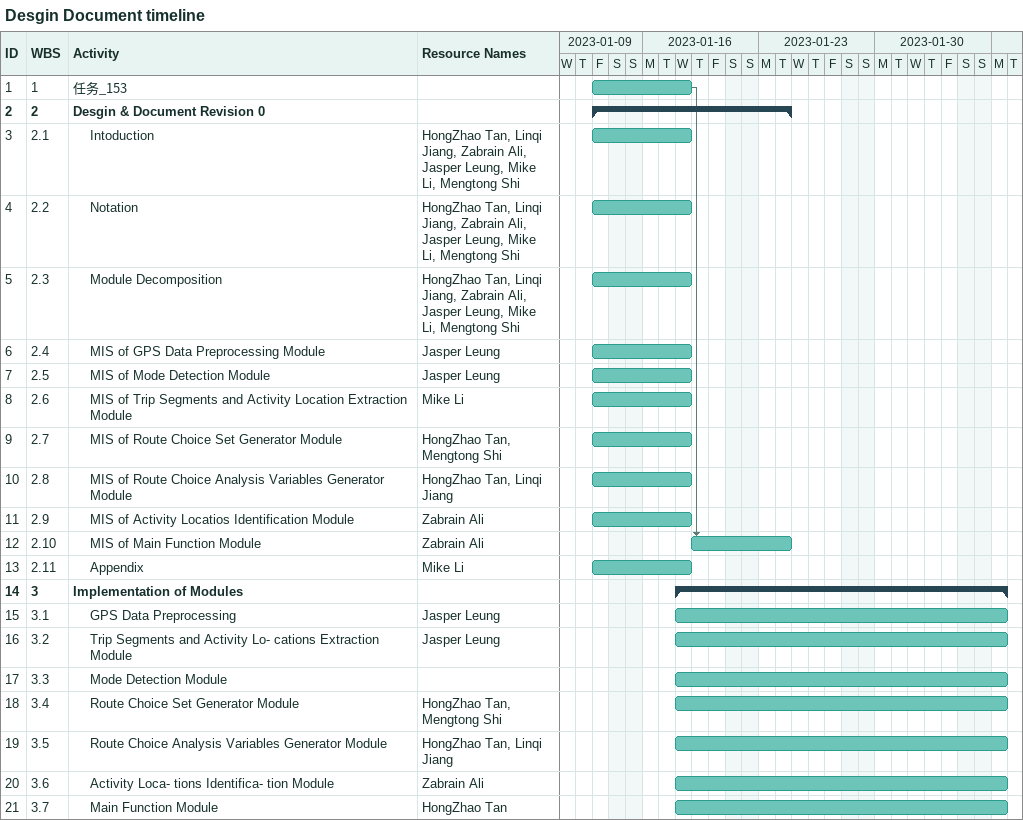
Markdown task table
Desgin Document timeline

| ID | WBS | Task | Start | Finish | Predecessors | Resources |
|---|---|---|---|---|---|---|
| 1 | 1 | 任务_153 | 2023-01-13 | 2023-01-18 |  |  |
| 2 | 2 | **Desgin & Document Revision 0** | 2023-01-13 | 2023-01-24 |  |  |
| 3 | 2.1 | Intoduction | 2023-01-13 | 2023-01-18 |  | HongZhao Tan, Linqi Jiang, Zabrain Ali, Jasper Leung, Mike Li, Mengtong Shi |
| 4 | 2.2 | Notation | 2023-01-13 | 2023-01-18 |  | HongZhao Tan, Linqi Jiang, Zabrain Ali, Jasper Leung, Mike Li, Mengtong Shi |
| 5 | 2.3 | Module Decomposition | 2023-01-13 | 2023-01-18 |  | HongZhao Tan, Linqi Jiang, Zabrain Ali, Jasper Leung, Mike Li, Mengtong Shi |
| 6 | 2.4 | MIS of GPS Data Preprocessing Module | 2023-01-13 | 2023-01-18 |  | Jasper Leung |
| 7 | 2.5 | MIS of Mode Detection Module | 2023-01-13 | 2023-01-18 |  | Jasper Leung |
| 8 | 2.6 | MIS of Trip Segments and Activity Location Extraction Module | 2023-01-13 | 2023-01-18 |  | Mike Li |
| 9 | 2.7 | MIS of Route Choice Set Generator Module | 2023-01-13 | 2023-01-18 |  | HongZhao Tan, Mengtong Shi |
| 10 | 2.8 | MIS of Route Choice Analysis Variables Generator Module | 2023-01-13 | 2023-01-18 |  | HongZhao Tan, Linqi Jiang |
| 11 | 2.9 | MIS of Activity Locatios Identification Module | 2023-01-13 | 2023-01-18 |  | Zabrain Ali |
| 12 | 2.10 | MIS of Main Function Module | 2023-01-19 | 2023-01-24 | 1 | Zabrain Ali |
| 13 | 2.11 | Appendix | 2023-01-13 | 2023-01-18 |  | Mike Li |
| 14 | 3 | **Implementation of Modules** | 2023-01-18 | 2023-02-06 |  |  |
| 15 | 3.1 | GPS Data Preprocessing | 2023-01-18 | 2023-02-06 |  | Jasper Leung |
| 16 | 3.2 | Trip Segments and Activity Lo- cations Extraction Module | 2023-01-18 | 2023-02-06 |  | Jasper Leung |
| 17 | 3.3 | Mode Detection Module | 2023-01-18 | 2023-02-06 |  |  |
| 18 | 3.4 | Route Choice Set Generator Module | 2023-01-18 | 2023-02-06 |  | HongZhao Tan, Mengtong Shi |
| 19 | 3.5 | Route Choice Analysis Variables Generator Module | 2023-01-18 | 2023-02-06 |  | HongZhao Tan, Linqi Jiang |
| 20 | 3.6 | Activity Loca- tions Identifica- tion Module | 2023-01-18 | 2023-02-06 |  | Zabrain Ali |
| 21 | 3.7 | Main Function Module | 2023-01-18 | 2023-02-06 |  | HongZhao Tan |
